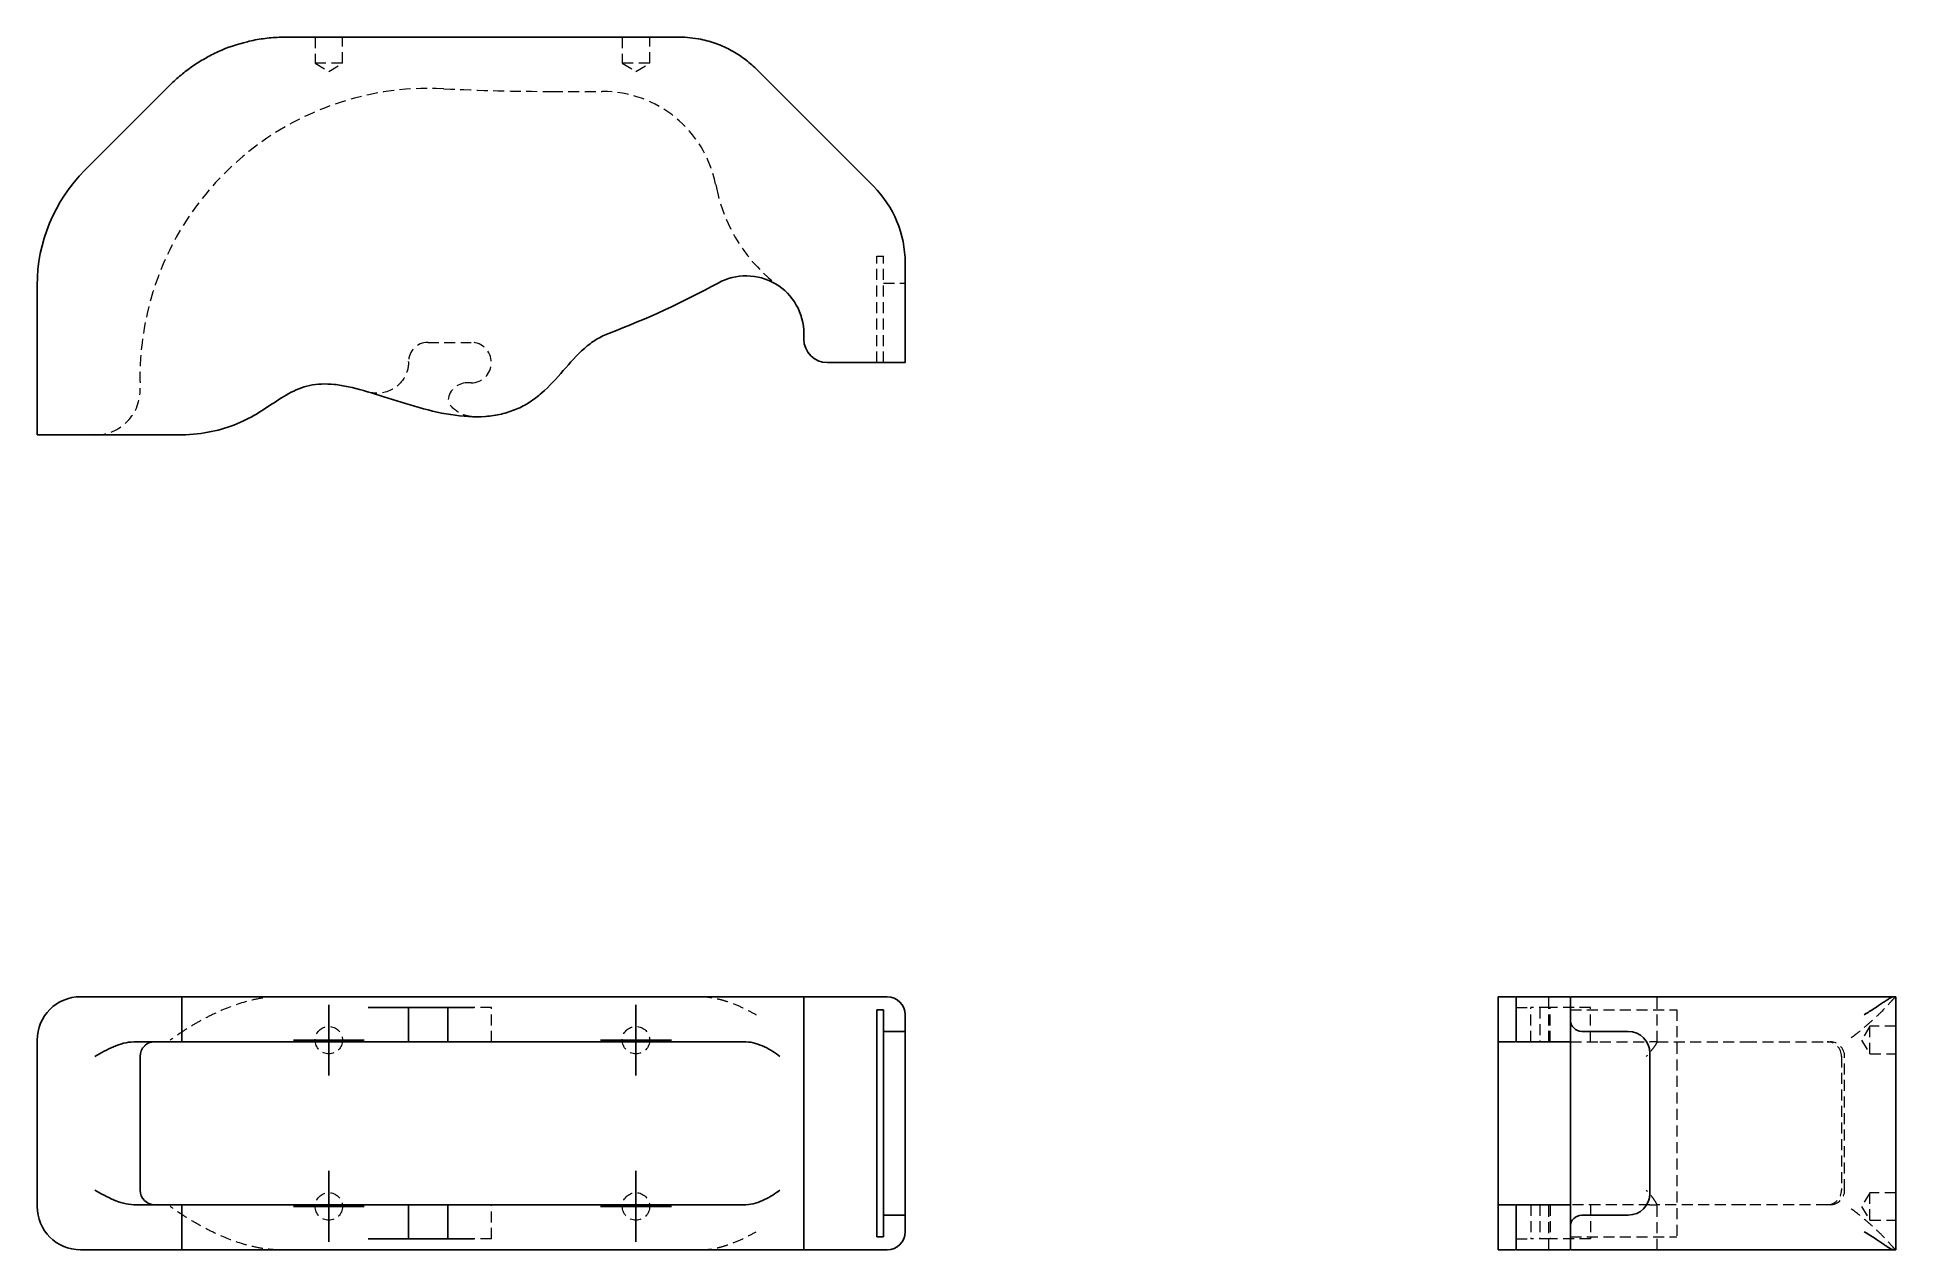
# Model space of a CAD drawing. Header units: millimetres. Extents: x 33 to 247, y 42 to 182.
import ezdxf

# ---------------------------------------------------------------- set-up
doc = ezdxf.new("R2010")
doc.units = ezdxf.units.MM
doc.linetypes.add('HIDDEN', pattern=[1.905, 1.27, -0.635])
doc.layers.add('10', color=7, linetype='Continuous')

# ---------------------------------------------------------------- blocks, each defined once
blk = doc.blocks.new('SW_CENTERMARKSYMBOL_0')
at = {"layer": '10', "color": 0}
for p, q in [((0, 2.5), (0, 4.08)), ((0, 0), (0, 2.5)), ((-2.5, 0), (-4.08, 0)), ((0, 0), (-2.5, 0)), ((0, 0), (0, -2.5)), ((0, 0), (2.5, 0)), ((2.5, 0), (4.08, 0)), ((0, -2.5), (0, -4.08))]:
    blk.add_line(p, q, dxfattribs=at)
blk = doc.blocks.new('SW_CENTERMARKSYMBOL_1')
at = {"layer": '10', "color": 0}
for p, q in [((0, 2.5), (0, 4.08)), ((0, 0), (0, 2.5)), ((-2.5, 0), (-4.08, 0)), ((0, 0), (-2.5, 0)), ((0, 0), (0, -2.5)), ((0, 0), (2.5, 0)), ((2.5, 0), (4.08, 0)), ((0, -2.5), (0, -4.08))]:
    blk.add_line(p, q, dxfattribs=at)
blk = doc.blocks.new('SW_CENTERMARKSYMBOL_2')
at = {"layer": '10', "color": 0}
for p, q in [((0, 2.5), (0, 4.08)), ((0, 0), (0, 2.5)), ((-2.5, 0), (-4.08, 0)), ((0, 0), (-2.5, 0)), ((0, 0), (0, -2.5)), ((0, 0), (2.5, 0)), ((2.5, 0), (4.08, 0)), ((0, -2.5), (0, -4.08))]:
    blk.add_line(p, q, dxfattribs=at)
blk = doc.blocks.new('SW_CENTERMARKSYMBOL_3')
at = {"layer": '10', "color": 0}
for p, q in [((0, 2.5), (0, 4.08)), ((0, 0), (0, 2.5)), ((-2.5, 0), (-4.08, 0)), ((0, 0), (-2.5, 0)), ((0, 0), (0, -2.5)), ((0, 0), (2.5, 0)), ((2.5, 0), (4.08, 0)), ((0, -2.5), (0, -4.08))]:
    blk.add_line(p, q, dxfattribs=at)

msp = doc.modelspace()

# ---------------------------------------------------------------- linework, layer by layer
at = {"color": 7, "linetype": 'Continuous', "lineweight": 25}
for p, q in [((106.99, 182.14), (61.6, 182.14)), ((129.34, 164.97), (115.83, 178.48)), ((48.34, 176.65), (38.49, 166.8)), ((133, 144.64), (133, 156.13)), ((33, 153.54), (33, 136.31)), ((121.33, 147.97), (121.33, 147.35)), ((124.04, 144.64), (130.92, 144.64)), ((130.92, 144.64), (133, 144.64)), ((33, 136.31), (38, 136.31)), ((38, 136.31), (49.67, 136.31)), ((38, 71.58), (49.67, 71.58)), ((49.67, 66.37), (49.67, 71.58)), ((111.45, 71.58), (121.33, 71.58)), ((121.33, 71.58), (121.33, 42.42)), ((124.04, 71.58), (121.33, 71.58)), ((124.04, 71.58), (130.92, 71.58)), ((201.31, 66.37), (201.31, 71.58)), ((221.13, 71.58), (209.64, 71.58)), ((209.64, 71.58), (209.64, 69.5)), ((228.49, 71.58), (221.13, 71.58)), ((246.89, 71.58), (228.49, 71.58)), ((247.14, 71.58), (246.89, 71.58)), ((247.14, 42.42), (247.14, 71.58)), ((75.79, 66.37), (75.79, 70.33)), ((80.33, 66.37), (80.33, 70.33)), ((129.73, 43.92), (129.73, 70.08)), ((129.73, 70.08), (130.5, 70.08)), ((130.5, 70.08), (130.5, 68.92)), ((130.5, 68.92), (130.5, 67.58)), ((133, 68.92), (133, 69.5)), ((133, 67.58), (133, 68.92)), ((209.64, 68.92), (209.64, 69.5)), ((209.64, 45.08), (209.64, 68.92)), ((33, 47.42), (33, 66.58)), ((130.5, 67.58), (133, 67.58)), ((130.5, 67.58), (130.5, 65.08)), ((133, 65.08), (133, 67.58)), ((210.97, 67.58), (216.31, 67.58)), ((44.14, 66.37), (49.67, 66.37)), ((44.86, 49.29), (44.86, 64.71)), ((78, 66.37), (75.79, 66.37)), ((80.29, 66.37), (78, 66.37)), ((114.65, 66.37), (111.45, 66.37)), ((130.5, 48.92), (130.5, 65.08)), ((133, 65.08), (133, 48.92)), ((201.31, 64.71), (201.31, 49.29)), ((218.81, 65.08), (218.81, 48.92)), ((49.67, 47.62), (44.14, 47.62)), ((49.67, 42.42), (49.67, 47.62)), ((75.79, 43.67), (75.79, 47.62)), ((75.79, 47.62), (78, 47.62)), ((78, 47.62), (80.29, 47.62)), ((80.33, 47.62), (80.33, 43.67)), ((111.45, 47.62), (114.65, 47.62)), ((130.5, 48.92), (130.5, 46.42)), ((133, 46.42), (133, 48.92)), ((201.31, 42.42), (201.31, 47.62)), ((133, 46.42), (130.5, 46.42)), ((130.5, 46.42), (130.5, 45.08)), ((130.5, 45.08), (130.5, 43.92)), ((133, 45.08), (133, 46.42)), ((133, 44.5), (133, 45.08)), ((209.64, 44.5), (209.64, 45.08)), ((216.31, 46.42), (210.97, 46.42)), ((130.5, 43.92), (129.73, 43.92)), ((209.64, 44.5), (209.64, 42.42)), ((49.67, 42.42), (38, 42.42)), ((121.33, 42.42), (111.45, 42.42)), ((121.33, 42.42), (124.04, 42.42)), ((130.92, 42.42), (124.04, 42.42)), ((209.64, 42.42), (221.13, 42.42)), ((221.13, 42.42), (228.49, 42.42)), ((228.49, 42.42), (246.89, 42.42)), ((246.89, 42.42), (247.14, 42.42))]:
    msp.add_line(p, q, dxfattribs=at)
at = {"color": 7, "linetype": 'HIDDEN', "lineweight": 18}
for p, q in [((65.02, 182.14), (65.02, 179.14)), ((68.18, 179.14), (68.18, 182.14)), ((100.41, 182.14), (100.41, 179.14)), ((103.57, 179.14), (103.57, 182.14)), ((68.18, 179.14), (65.02, 179.14)), ((65.02, 179.14), (66.6, 178.19)), ((66.6, 178.19), (68.18, 179.14)), ((103.57, 179.14), (100.41, 179.14)), ((100.41, 179.14), (101.99, 178.19)), ((101.99, 178.19), (103.57, 179.14)), ((92.28, 175.89), (98.1, 175.89)), ((111.18, 165.18), (111.25, 164.79)), ((129.73, 144.64), (129.73, 156.89)), ((129.73, 156.89), (130.5, 156.89)), ((130.5, 144.64), (130.5, 156.89)), ((130.5, 153.81), (133, 153.81)), ((78, 146.97), (83, 146.97)), ((75.79, 144.73), (75.79, 144.76)), ((83, 142.31), (82.54, 142.31)), ((219.64, 66.37), (219.64, 71.58)), ((85.33, 70.33), (83, 70.33)), ((85.33, 66.37), (85.33, 70.33)), ((205.1, 66.37), (205.1, 70.33)), ((207.31, 70.33), (205.1, 70.33)), ((206.13, 70.33), (206.13, 66.37)), ((211.97, 70.33), (207.31, 70.33)), ((207.31, 66.37), (207.31, 70.33)), ((209.64, 70.08), (221.89, 70.08)), ((211.97, 66.37), (211.97, 70.33)), ((221.89, 70.08), (221.89, 43.92)), ((244.14, 68.17), (243.19, 66.58)), ((243.19, 66.58), (244.14, 65)), ((244.14, 65), (244.14, 68.17)), ((247.14, 68.17), (244.14, 68.17)), ((44.84, 64.71), (44.84, 49.29)), ((83.25, 66.37), (83, 66.37)), ((219.64, 66.37), (218.81, 66.37)), ((219.64, 66.37), (229.46, 66.37)), ((229.46, 66.37), (229.86, 66.37)), ((229.86, 66.37), (239.22, 66.37)), ((239.22, 66.37), (239.53, 66.37)), ((239.53, 66.37), (239.57, 66.37)), ((240.89, 64.71), (240.89, 49.29)), ((241.24, 49.29), (241.24, 64.71)), ((244.14, 65), (247.14, 65)), ((83, 47.62), (83.26, 47.62)), ((85.33, 43.67), (85.33, 47.62)), ((205.1, 47.62), (205.1, 43.67)), ((206.13, 47.62), (206.13, 43.67)), ((207.31, 47.62), (207.31, 43.67)), ((211.97, 47.62), (211.97, 43.67)), ((218.81, 47.62), (219.64, 47.62)), ((219.64, 42.42), (219.64, 47.63)), ((229.46, 47.62), (219.64, 47.62)), ((229.86, 47.62), (229.46, 47.62)), ((239.22, 47.62), (229.86, 47.62)), ((239.53, 47.62), (239.22, 47.62)), ((239.57, 47.62), (239.53, 47.62)), ((244.14, 49), (243.19, 47.42)), ((243.19, 47.42), (244.14, 45.83)), ((244.14, 45.83), (244.14, 49)), ((247.14, 49), (244.14, 49)), ((244.14, 45.83), (247.14, 45.83)), ((85.33, 43.67), (83, 43.67)), ((207.31, 43.67), (205.1, 43.67)), ((211.97, 43.67), (207.31, 43.67)), ((209.64, 43.92), (221.89, 43.92))]:
    msp.add_line(p, q, dxfattribs=at)
at = {"color": 7, "linetype": 'HIDDEN', "lineweight": 18, "flags": 128}
for points in [[(98.94, 148.05), (98.94, 148.05)], [(98.94, 148.05), (98.94, 148.05)], [(71.15, 141.26), (71.15, 141.26)], [(71.15, 141.26), (71.15, 141.26)], [(83.34, 138.4), (83.34, 138.4)], [(83.34, 138.4), (83.34, 138.4)]]:
    msp.add_lwpolyline(points, dxfattribs=at)
at = {"color": 7, "linetype": 'HIDDEN', "lineweight": 18}
for centre in [(66.6, 66.58), (101.99, 66.58), (66.6, 47.42), (101.99, 47.42)]:
    msp.add_circle(centre, 1.58, dxfattribs=at)
at = {"color": 7, "linetype": 'Continuous', "lineweight": 25}
for centre, radius, start, end in [((61.6, 163.39), 18.75, 90, 92.1666), ((106.99, 169.64), 12.5, 78.5573, 90), ((51.75, 153.54), 18.75, 135, 180), ((120.5, 156.13), 12.5, 0, 45), ((114.67, 147.97), 6.67, 0, 118.8174), ((124.04, 147.35), 2.71, 180, 270), ((38, 66.58), 5, 90, 180), ((130.92, 69.5), 2.08, 0, 90), ((210.97, 68.92), 1.33, 180, 270), ((216.31, 65.08), 2.5, 0, 90), ((46.53, 64.71), 1.67, 90, 180), ((46.53, 49.29), 1.67, 180, 270), ((38, 47.42), 5, 180, 270), ((216.31, 48.92), 2.5, 270, 0), ((210.97, 45.08), 1.33, 90, 180), ((130.92, 44.5), 2.08, 270, 0)]:
    msp.add_arc(centre, radius, start, end, dxfattribs=at)
at = {"color": 7, "linetype": 'HIDDEN', "lineweight": 18}
for centre, radius, start, end in [((78.17, 142.91), 33.33, 87.1464, 182.0713), ((92.28, 425.89), 250, 267.1464, 270), ((98.1, 162.56), 13.33, 11.372, 90), ((129.56, 168.47), 18.67, 191.372, 234.0039), ((78, 144.76), 2.21, 90, 180), ((83, 144.64), 2.33, 270, 90), ((39.66, 141.51), 5.21, 270, 2.0713), ((82.54, 140.1), 2.21, 90, 180), ((46.51, 64.71), 1.67, 90, 180), ((239.22, 64.71), 1.67, 0, 90), ((239.57, 64.71), 1.67, 0, 90), ((46.51, 49.29), 1.67, 180, 270), ((239.22, 49.29), 1.67, 270, 0), ((239.57, 49.29), 1.67, 270, 0)]:
    msp.add_arc(centre, radius, start, end, dxfattribs=at)
at = {"color": 7, "linetype": 'Continuous', "lineweight": 25}
for points, knots in [([(60.89, 182.13), (60.26, 182.1), (59.64, 182.05), (58.41, 181.88), (57.81, 181.76), (56.03, 181.33), (54.92, 180.95), (53.35, 180.24), (52.84, 179.97), (51.84, 179.41), (51.37, 179.11), (50.44, 178.47), (50, 178.13), (49.36, 177.6), (49.15, 177.41), (48.74, 177.04), (48.54, 176.84), (48.34, 176.65)], [0, 0, 0, 0, 0.125, 0.125, 0.25, 0.25, 0.5, 0.5, 0.625, 0.625, 0.75, 0.75, 0.875, 0.875, 0.9375, 0.9375, 1, 1, 1, 1]), ([(109.47, 181.89), (110.1, 181.76), (110.71, 181.59), (111.59, 181.26), (111.88, 181.15), (112.44, 180.89), (112.71, 180.76), (113.5, 180.32), (114.01, 180), (114.96, 179.29), (115.41, 178.89), (115.83, 178.48)], [0, 0, 0, 0, 0.25, 0.25, 0.375, 0.375, 0.5, 0.5, 0.75, 0.75, 1, 1, 1, 1]), ([(49.67, 136.31), (50.88, 136.34), (52.01, 136.47), (54.12, 136.9), (55.1, 137.2), (56.92, 137.96), (57.76, 138.41), (59.35, 139.39), (60.1, 139.91), (61.6, 140.87), (62.35, 141.31), (63.55, 141.78), (63.97, 141.91), (64.83, 142.1), (65.28, 142.16), (66.23, 142.19), (66.72, 142.18), (67.75, 142.07), (68.29, 141.98), (69.97, 141.62), (71.18, 141.26), (73.75, 140.46), (75.1, 140.01), (77.85, 139.21), (79.26, 138.86), (82.02, 138.43), (83.37, 138.34), (85.28, 138.48), (85.89, 138.58), (87.08, 138.85), (87.65, 139.04), (88.73, 139.5), (89.25, 139.77), (90.23, 140.41), (90.69, 140.76), (92.02, 141.92), (92.82, 142.82), (94.4, 144.62), (95.18, 145.52), (96.48, 146.66), (96.93, 147), (97.89, 147.6), (98.4, 147.85), (98.94, 148.05)], [0, 0, 0, 0, 0.0625, 0.0625, 0.125, 0.125, 0.1875, 0.1875, 0.25, 0.25, 0.3125, 0.3125, 0.34375, 0.34375, 0.375, 0.375, 0.40625, 0.40625, 0.4375, 0.4375, 0.5, 0.5, 0.5625, 0.5625, 0.625, 0.625, 0.6875, 0.6875, 0.71875, 0.71875, 0.75, 0.75, 0.78125, 0.78125, 0.8125, 0.8125, 0.875, 0.875, 0.9375, 0.9375, 0.96875, 0.96875, 1, 1, 1, 1]), ([(49.67, 71.58), (50.88, 71.58), (52.01, 71.58), (54.12, 71.58), (55.1, 71.58), (56.92, 71.58), (57.76, 71.58), (59.35, 71.58), (60.1, 71.58), (61.6, 71.58), (62.35, 71.58), (63.55, 71.58), (63.97, 71.58), (64.83, 71.58), (65.28, 71.58), (66.23, 71.58), (66.72, 71.58), (67.75, 71.58), (68.29, 71.58), (69.97, 71.58), (71.18, 71.58), (73.75, 71.58), (75.1, 71.58), (77.85, 71.58), (79.26, 71.58), (82.02, 71.58), (83.37, 71.58), (85.28, 71.58), (85.89, 71.58), (87.08, 71.58), (87.65, 71.58), (88.73, 71.58), (89.25, 71.58), (90.23, 71.58), (90.69, 71.58), (92.02, 71.58), (92.82, 71.58), (94.4, 71.58), (95.18, 71.58), (96.48, 71.58), (96.93, 71.58), (97.89, 71.58), (98.4, 71.58), (98.94, 71.58)], [0, 0, 0, 0, 0.0625, 0.0625, 0.125, 0.125, 0.1875, 0.1875, 0.25, 0.25, 0.3125, 0.3125, 0.34375, 0.34375, 0.375, 0.375, 0.40625, 0.40625, 0.4375, 0.4375, 0.5, 0.5, 0.5625, 0.5625, 0.625, 0.625, 0.6875, 0.6875, 0.71875, 0.71875, 0.75, 0.75, 0.78125, 0.78125, 0.8125, 0.8125, 0.875, 0.875, 0.9375, 0.9375, 0.96875, 0.96875, 1, 1, 1, 1]), ([(201.31, 71.58), (201.35, 71.58), (201.43, 71.58), (201.83, 71.58), (202.45, 71.58), (202.97, 71.58), (203.3, 71.58), (203.32, 71.58)], [0, 0, 0, 0, 0.272587, 0.525941, 0.763961, 0.990978, 1, 1, 1, 1]), ([(203.4, 71.58), (203.4, 70.72), (203.4, 68.98), (203.4, 67.24), (203.4, 66.37)], [0, 0, 0, 0, 0.5, 1, 1, 1, 1]), ([(203.41, 71.58), (203.42, 71.58), (203.44, 71.58), (203.73, 71.58), (204.23, 71.58), (204.96, 71.58), (205.89, 71.58), (206.98, 71.58), (208.15, 71.58), (209.05, 71.58), (209.52, 71.58), (209.59, 71.58)], [0, 0, 0, 0, 0.116733, 0.2424523, 0.3638922, 0.4851971, 0.6063235, 0.7287239, 0.8525078, 0.9764809, 1, 1, 1, 1]), ([(246.89, 71.58), (246.76, 71.58), (246.59, 71.5), (246.26, 71.3), (246.15, 71.22), (245.89, 71.05), (245.76, 70.96), (245.32, 70.67), (245, 70.45), (244.29, 69.98), (243.89, 69.74), (243.48, 69.5)], [0, 0, 0, 0, 0.25, 0.25, 0.375, 0.375, 0.5, 0.5, 0.75, 0.75, 1, 1, 1, 1]), ([(44.14, 66.37), (43.74, 66.37), (43.34, 66.31), (42.55, 66.11), (42.17, 65.98), (41.06, 65.5), (40.36, 65.11), (39.66, 64.71)], [0, 0, 0, 0, 0.25, 0.25, 0.5, 0.5, 1, 1, 1, 1]), ([(49.67, 66.37), (50.82, 66.37), (51.91, 66.37), (53.94, 66.37), (54.89, 66.37), (56.65, 66.37), (57.47, 66.37), (59.01, 66.37), (59.74, 66.37), (61.17, 66.37), (61.88, 66.37), (63.38, 66.37), (64.17, 66.37), (65.89, 66.37), (66.83, 66.37), (68.87, 66.37), (69.97, 66.37), (71.15, 66.37)], [0, 0, 0, 0, 0.125, 0.125, 0.25, 0.25, 0.375, 0.375, 0.5, 0.5, 0.625, 0.625, 0.75, 0.75, 0.875, 0.875, 1, 1, 1, 1]), ([(71.15, 66.37), (71.69, 66.37), (72.26, 66.37), (73.36, 66.37), (73.89, 66.37), (74.79, 66.37), (75.16, 66.37), (75.66, 66.37), (75.79, 66.37), (75.79, 66.37)], [0, 0, 0, 0, 0.25, 0.25, 0.5, 0.5, 0.75, 0.75, 1, 1, 1, 1]), ([(80.33, 66.37), (80.65, 66.37), (81.1, 66.37), (82.15, 66.37), (82.74, 66.37), (83.34, 66.37)], [0, 0, 0, 0, 0.5, 0.5, 1, 1, 1, 1]), ([(83.34, 66.37), (84.22, 66.37), (85.08, 66.37), (86.7, 66.37), (87.47, 66.37), (88.91, 66.37), (89.59, 66.37), (90.85, 66.37), (91.44, 66.37), (93.11, 66.37), (94.11, 66.37), (95.75, 66.37), (96.32, 66.37), (97.56, 66.37), (98.22, 66.37), (98.94, 66.37)], [0, 0, 0, 0, 0.125, 0.125, 0.25, 0.25, 0.375, 0.375, 0.5, 0.5, 0.75, 0.75, 0.875, 0.875, 1, 1, 1, 1]), ([(114.65, 66.37), (115.04, 66.37), (115.41, 66.31), (116.14, 66.09), (116.48, 65.95), (117.13, 65.64), (117.45, 65.46), (118.04, 65.09), (118.32, 64.9), (118.58, 64.71)], [0, 0, 0, 0, 0.25, 0.25, 0.5, 0.5, 0.75, 0.75, 1, 1, 1, 1]), ([(201.31, 66.37), (201.33, 66.37), (201.38, 66.37), (201.6, 66.37), (201.91, 66.37), (202.32, 66.37), (202.79, 66.37), (203.16, 66.37), (203.32, 66.37)], [0, 0, 0, 0, 0.191296, 0.383665, 0.546451, 0.709211, 0.876655, 1, 1, 1, 1]), ([(201.31, 66.37), (201.31, 66.37), (201.31, 66.31), (201.31, 66.11), (201.31, 65.98), (201.31, 65.5), (201.31, 65.11), (201.31, 64.71)], [0, 0, 0, 0, 0.25, 0.25, 0.5, 0.5, 1, 1, 1, 1]), ([(203.41, 66.37), (203.43, 66.37), (203.45, 66.37), (203.67, 66.37), (203.94, 66.37), (204.31, 66.37), (204.78, 66.37), (205.36, 66.37), (206.07, 66.37), (206.93, 66.37), (208.14, 66.37), (209.06, 66.37), (209.64, 66.37)], [0, 0, 0, 0, 0.13629, 0.215385, 0.295147, 0.373827, 0.453324, 0.535296, 0.618022, 0.720022, 0.822096, 1, 1, 1, 1]), ([(44.14, 47.62), (43.74, 47.62), (43.34, 47.69), (42.55, 47.89), (42.17, 48.02), (41.06, 48.5), (40.36, 48.89), (39.66, 49.29)], [0, 0, 0, 0, 0.25, 0.25, 0.5, 0.5, 1, 1, 1, 1]), ([(114.65, 47.62), (115.04, 47.62), (115.41, 47.69), (116.14, 47.91), (116.48, 48.05), (117.13, 48.36), (117.45, 48.54), (118.04, 48.91), (118.32, 49.1), (118.58, 49.29)], [0, 0, 0, 0, 0.25, 0.25, 0.5, 0.5, 0.75, 0.75, 1, 1, 1, 1]), ([(201.31, 47.62), (201.31, 47.62), (201.31, 47.69), (201.31, 47.89), (201.31, 48.02), (201.31, 48.5), (201.31, 48.89), (201.31, 49.29)], [0, 0, 0, 0, 0.25, 0.25, 0.5, 0.5, 1, 1, 1, 1]), ([(71.15, 47.62), (69.97, 47.62), (68.87, 47.62), (66.83, 47.62), (65.89, 47.62), (64.17, 47.62), (63.38, 47.62), (61.88, 47.62), (61.17, 47.62), (59.74, 47.62), (59.01, 47.62), (57.47, 47.62), (56.65, 47.62), (54.89, 47.62), (53.94, 47.62), (51.91, 47.62), (50.82, 47.62), (49.67, 47.62)], [0, 0, 0, 0, 0.125, 0.125, 0.25, 0.25, 0.375, 0.375, 0.5, 0.5, 0.625, 0.625, 0.75, 0.75, 0.875, 0.875, 1, 1, 1, 1]), ([(75.79, 47.62), (75.79, 47.62), (75.66, 47.62), (75.16, 47.62), (74.79, 47.62), (73.89, 47.62), (73.36, 47.62), (72.26, 47.62), (71.69, 47.62), (71.15, 47.62)], [0, 0, 0, 0, 0.25, 0.25, 0.5, 0.5, 0.75, 0.75, 1, 1, 1, 1]), ([(83.34, 47.62), (82.74, 47.62), (82.15, 47.62), (81.1, 47.62), (80.65, 47.62), (80.33, 47.62)], [0, 0, 0, 0, 0.5, 0.5, 1, 1, 1, 1]), ([(98.94, 47.62), (98.22, 47.62), (97.56, 47.62), (96.32, 47.62), (95.75, 47.62), (94.11, 47.62), (93.11, 47.62), (91.44, 47.62), (90.85, 47.62), (89.59, 47.62), (88.91, 47.62), (87.47, 47.62), (86.7, 47.62), (85.08, 47.62), (84.22, 47.62), (83.34, 47.62)], [0, 0, 0, 0, 0.125, 0.125, 0.25, 0.25, 0.5, 0.5, 0.625, 0.625, 0.75, 0.75, 0.875, 0.875, 1, 1, 1, 1]), ([(203.31, 47.62), (203.28, 47.62), (202.97, 47.62), (202.52, 47.62), (201.98, 47.62), (201.61, 47.62), (201.38, 47.62), (201.33, 47.62), (201.31, 47.62)], [0, 0, 0, 0, 0.0215325, 0.2192875, 0.4175492, 0.6153225, 0.8070648, 1, 1, 1, 1]), ([(209.64, 47.62), (209.3, 47.62), (208.51, 47.62), (207.26, 47.62), (205.97, 47.62), (205.04, 47.62), (204.43, 47.62), (203.93, 47.62), (203.53, 47.62), (203.4, 47.62), (203.4, 47.62), (203.4, 47.62)], [0, 0, 0, 0, 0.103704, 0.244206, 0.384483, 0.530104, 0.605289, 0.680471, 0.826236, 0.976225, 1, 1, 1, 1]), ([(203.4, 47.62), (203.4, 46.76), (203.4, 45.02), (203.4, 43.28), (203.4, 42.42)], [0, 0, 0, 0, 0.4999998, 1, 1, 1, 1]), ([(80.33, 43.67), (78.76, 43.67), (77.16, 43.67), (74.05, 43.67), (72.55, 43.67), (71.15, 43.67)], [0, 0, 0, 0, 0.5, 0.5, 1, 1, 1, 1]), ([(80.33, 43.67), (80.83, 43.67), (81.33, 43.67), (82.33, 43.67), (82.84, 43.67), (83.34, 43.67)], [0, 0, 0, 0, 0.5, 0.5, 1, 1, 1, 1]), ([(246.89, 42.42), (246.76, 42.42), (246.59, 42.5), (246.26, 42.7), (246.15, 42.78), (245.89, 42.95), (245.76, 43.04), (245.32, 43.33), (245, 43.55), (244.29, 44.02), (243.89, 44.26), (243.48, 44.5)], [0, 0, 0, 0, 0.25, 0.25, 0.375, 0.375, 0.5, 0.5, 0.75, 0.75, 1, 1, 1, 1]), ([(98.94, 42.42), (98.4, 42.42), (97.89, 42.42), (96.93, 42.42), (96.48, 42.42), (95.18, 42.42), (94.4, 42.42), (92.82, 42.42), (92.02, 42.42), (90.69, 42.42), (90.23, 42.42), (89.25, 42.42), (88.73, 42.42), (87.65, 42.42), (87.08, 42.42), (85.89, 42.42), (85.28, 42.42), (83.37, 42.42), (82.02, 42.42), (79.26, 42.42), (77.85, 42.42), (75.1, 42.42), (73.75, 42.42), (71.18, 42.42), (69.97, 42.42), (68.29, 42.42), (67.75, 42.42), (66.72, 42.42), (66.23, 42.42), (65.28, 42.42), (64.83, 42.42), (63.97, 42.42), (63.55, 42.42), (62.35, 42.42), (61.6, 42.42), (60.1, 42.42), (59.35, 42.42), (57.76, 42.42), (56.92, 42.42), (55.1, 42.42), (54.12, 42.42), (52.01, 42.42), (50.88, 42.42), (49.67, 42.42)], [0, 0, 0, 0, 0.03125, 0.03125, 0.0625, 0.0625, 0.125, 0.125, 0.1875, 0.1875, 0.21875, 0.21875, 0.25, 0.25, 0.28125, 0.28125, 0.3125, 0.3125, 0.375, 0.375, 0.4375, 0.4375, 0.5, 0.5, 0.5625, 0.5625, 0.59375, 0.59375, 0.625, 0.625, 0.65625, 0.65625, 0.6875, 0.6875, 0.75, 0.75, 0.8125, 0.8125, 0.875, 0.875, 0.9375, 0.9375, 1, 1, 1, 1]), ([(203.31, 42.42), (203.1, 42.42), (202.56, 42.42), (201.94, 42.42), (201.45, 42.42), (201.35, 42.42), (201.31, 42.42)], [0, 0, 0, 0, 0.160976, 0.42123, 0.699115, 1, 1, 1, 1]), ([(209.59, 42.42), (209.49, 42.42), (208.99, 42.42), (208.08, 42.42), (206.92, 42.42), (205.85, 42.42), (204.95, 42.42), (204.22, 42.42), (203.72, 42.42), (203.44, 42.42), (203.42, 42.42), (203.41, 42.42)], [0, 0, 0, 0, 0.0324305, 0.1564357, 0.277939, 0.3980751, 0.5170096, 0.6361489, 0.7598154, 0.8879479, 1, 1, 1, 1])]:
    msp.add_open_spline(points, degree=3, knots=knots, dxfattribs=at)
for points in [[(111.45, 153.81), (107.43, 151.6), (103.24, 149.67), (98.94, 148.05)], [(111.45, 71.58), (107.43, 71.58), (103.24, 71.58), (98.94, 71.58)], [(75.79, 70.33), (74.17, 70.33), (72.6, 70.33), (71.15, 70.33)], [(75.79, 70.33), (77.29, 70.33), (78.82, 70.33), (80.33, 70.33)], [(83.34, 70.33), (82.34, 70.33), (81.34, 70.33), (80.33, 70.33)], [(98.94, 66.37), (103.24, 66.37), (107.43, 66.37), (111.45, 66.37)], [(111.45, 47.62), (107.43, 47.62), (103.24, 47.62), (98.94, 47.62)], [(98.94, 42.42), (103.24, 42.42), (107.43, 42.42), (111.45, 42.42)]]:
    msp.add_open_spline(points, degree=3, dxfattribs=at)
at = {"color": 7, "linetype": 'HIDDEN', "lineweight": 18}
for points, knots in [([(75.79, 144.73), (75.79, 144.09), (75.62, 143.45), (75.29, 142.9), (74.97, 142.35), (74.5, 141.88), (73.94, 141.57), (73.1, 141.11), (72.07, 140.99), (71.15, 141.26)], [-1.027627, -1.027627, -1.027627, -1.027627, -0.734019, -0.734019, -0.734019, -0.440412, -0.440412, -0.440412, 0, 0, 0, 0]), ([(83.34, 138.4), (82.83, 138.41), (82.32, 138.53), (81.85, 138.75), (81.23, 139.04), (80.7, 139.52), (80.33, 140.1)], [-0.5503244, -0.5503244, -0.5503244, -0.5503244, -0.3144711, -0.3144711, -0.3144711, 0, 0, 0, 0]), ([(60.89, 71.58), (60.26, 71.58), (59.64, 71.53), (58.41, 71.34), (57.81, 71.21), (56.03, 70.73), (54.92, 70.31), (53.35, 69.6), (52.84, 69.35), (51.84, 68.83), (51.37, 68.56), (50.44, 68.01), (50, 67.73), (49.36, 67.3), (49.15, 67.16), (48.74, 66.87), (48.54, 66.73), (48.34, 66.58)], [0, 0, 0, 0, 0.125, 0.125, 0.25, 0.25, 0.5, 0.5, 0.625, 0.625, 0.75, 0.75, 0.875, 0.875, 0.9375, 0.9375, 1, 1, 1, 1]), ([(109.47, 71.58), (110.1, 71.58), (110.71, 71.5), (111.59, 71.3), (111.88, 71.22), (112.44, 71.05), (112.71, 70.96), (113.5, 70.67), (114.01, 70.45), (114.96, 69.98), (115.41, 69.74), (115.83, 69.5)], [0, 0, 0, 0, 0.25, 0.25, 0.375, 0.375, 0.5, 0.5, 0.75, 0.75, 1, 1, 1, 1]), ([(207.18, 66.37), (207.18, 67.24), (207.18, 68.98), (207.18, 70.72), (207.18, 71.58)], [0, 0, 0, 0, 0.499999, 1, 1, 1, 1]), ([(247.13, 71.58), (247.1, 71.58), (247.05, 71.53), (246.88, 71.34), (246.76, 71.21), (246.33, 70.73), (245.95, 70.31), (245.24, 69.6), (244.97, 69.35), (244.41, 68.83), (244.11, 68.56), (243.47, 68.01), (243.13, 67.73), (242.6, 67.3), (242.41, 67.16), (242.04, 66.87), (241.84, 66.73), (241.65, 66.58)], [0, 0, 0, 0, 0.125, 0.125, 0.25, 0.25, 0.5, 0.5, 0.625, 0.625, 0.75, 0.75, 0.875, 0.875, 0.9375, 0.9375, 1, 1, 1, 1]), ([(203.4, 70.33), (203.41, 70.33), (203.53, 70.33), (203.75, 70.33), (204.04, 70.33), (204.52, 70.33), (205.1, 70.33)], [-0.5503244, -0.5503244, -0.5503244, -0.5503244, -0.3144711, -0.3144711, -0.3144711, 0, 0, 0, 0]), ([(209.64, 66.37), (209.73, 66.37), (210.14, 66.37), (210.86, 66.37), (211.74, 66.37), (212.51, 66.37), (212.87, 66.37), (213.05, 66.37)], [0, 0, 0, 0, 0.062571, 0.29135, 0.519885, 0.760039, 1, 1, 1, 1]), ([(219.64, 66.37), (219.64, 66.37), (219.61, 66.31), (219.48, 66.09), (219.4, 65.95), (219.18, 65.64), (219.04, 65.46), (218.73, 65.09), (218.56, 64.9), (218.37, 64.71)], [0, 0, 0, 0, 0.25, 0.25, 0.5, 0.5, 0.75, 0.75, 1, 1, 1, 1]), ([(219.64, 47.62), (219.64, 47.62), (219.61, 47.69), (219.48, 47.91), (219.4, 48.05), (219.18, 48.36), (219.04, 48.54), (218.73, 48.91), (218.56, 49.1), (218.37, 49.29)], [0, 0, 0, 0, 0.25, 0.25, 0.5, 0.5, 0.75, 0.75, 1, 1, 1, 1]), ([(60.89, 42.42), (60.26, 42.42), (59.64, 42.47), (58.41, 42.66), (57.81, 42.79), (56.03, 43.27), (54.92, 43.69), (53.35, 44.4), (52.84, 44.65), (51.84, 45.17), (51.37, 45.44), (50.44, 45.99), (50, 46.27), (49.36, 46.7), (49.15, 46.84), (48.74, 47.13), (48.54, 47.27), (48.34, 47.42)], [0, 0, 0, 0, 0.125, 0.125, 0.25, 0.25, 0.5, 0.5, 0.625, 0.625, 0.75, 0.75, 0.875, 0.875, 0.9375, 0.9375, 1, 1, 1, 1]), ([(207.18, 42.42), (207.18, 43.28), (207.18, 45.02), (207.18, 46.76), (207.18, 47.62)], [0, 0, 0, 0, 0.499999, 1, 1, 1, 1]), ([(213.05, 47.62), (212.83, 47.62), (212.37, 47.62), (211.28, 47.62), (210.34, 47.62), (209.76, 47.62), (209.64, 47.62)], [0, 0, 0, 0, 0.292683, 0.595898, 0.915851, 1, 1, 1, 1]), ([(247.13, 42.42), (247.1, 42.42), (247.05, 42.47), (246.88, 42.66), (246.76, 42.79), (246.33, 43.27), (245.95, 43.69), (245.24, 44.4), (244.97, 44.65), (244.41, 45.17), (244.11, 45.44), (243.47, 45.99), (243.13, 46.27), (242.6, 46.7), (242.41, 46.84), (242.04, 47.13), (241.84, 47.27), (241.65, 47.42)], [0, 0, 0, 0, 0.125, 0.125, 0.25, 0.25, 0.5, 0.5, 0.625, 0.625, 0.75, 0.75, 0.875, 0.875, 0.9375, 0.9375, 1, 1, 1, 1]), ([(109.47, 42.42), (110.1, 42.42), (110.71, 42.5), (111.59, 42.7), (111.88, 42.78), (112.44, 42.95), (112.71, 43.04), (113.5, 43.33), (114.01, 43.55), (114.96, 44.02), (115.41, 44.26), (115.83, 44.5)], [0, 0, 0, 0, 0.25, 0.25, 0.375, 0.375, 0.5, 0.5, 0.75, 0.75, 1, 1, 1, 1]), ([(203.4, 43.67), (203.41, 43.67), (203.53, 43.67), (203.75, 43.67), (204.04, 43.67), (204.52, 43.67), (205.1, 43.67)], [0, 0, 0, 0, 0.2358533, 0.2358533, 0.2358533, 0.5503244, 0.5503244, 0.5503244, 0.5503244])]:
    msp.add_open_spline(points, degree=3, knots=knots, dxfattribs=at)
for points in [[(213.05, 66.37), (214.67, 66.37), (216.6, 66.37), (218.81, 66.37)], [(218.81, 47.62), (216.6, 47.62), (214.67, 47.62), (213.05, 47.62)]]:
    msp.add_open_spline(points, degree=3, dxfattribs=at)

# ---------------------------------------------------------------- block references
at = {"layer": '10'}
for name, p in [('SW_CENTERMARKSYMBOL_0', (66.6, 66.58)), ('SW_CENTERMARKSYMBOL_2', (101.99, 66.58)), ('SW_CENTERMARKSYMBOL_3', (66.6, 47.42)), ('SW_CENTERMARKSYMBOL_1', (101.99, 47.42))]:
    msp.add_blockref(name, p, dxfattribs=at)

doc.saveas('drawing.dxf')
